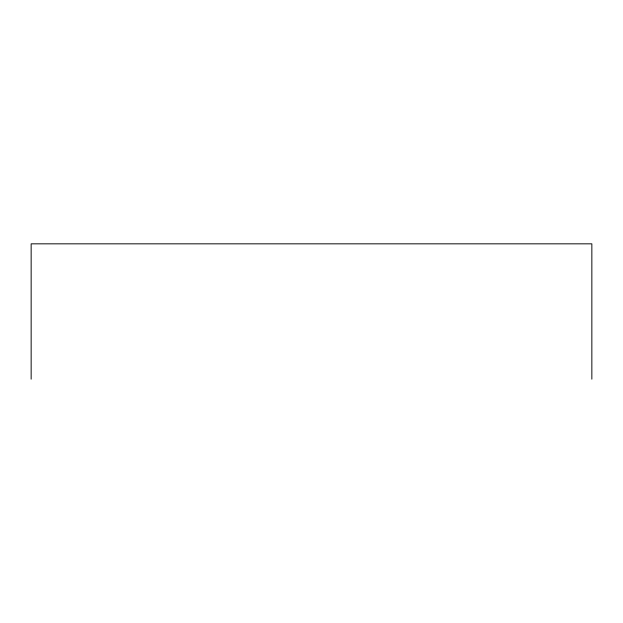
<?xml version="1.0" encoding="UTF-8"?>
<svg xmlns="http://www.w3.org/2000/svg" width="623" height="623" viewBox="0 0 623 623"><rect width="100%" height="100%" fill="white"/><g stroke="black" fill="none" stroke-linecap="round" stroke-linejoin="round"><path stroke-width="0.93" d="M591.85 379.166L591.85 243.834L31.15 243.834L31.15 379.166"/></g></svg>
